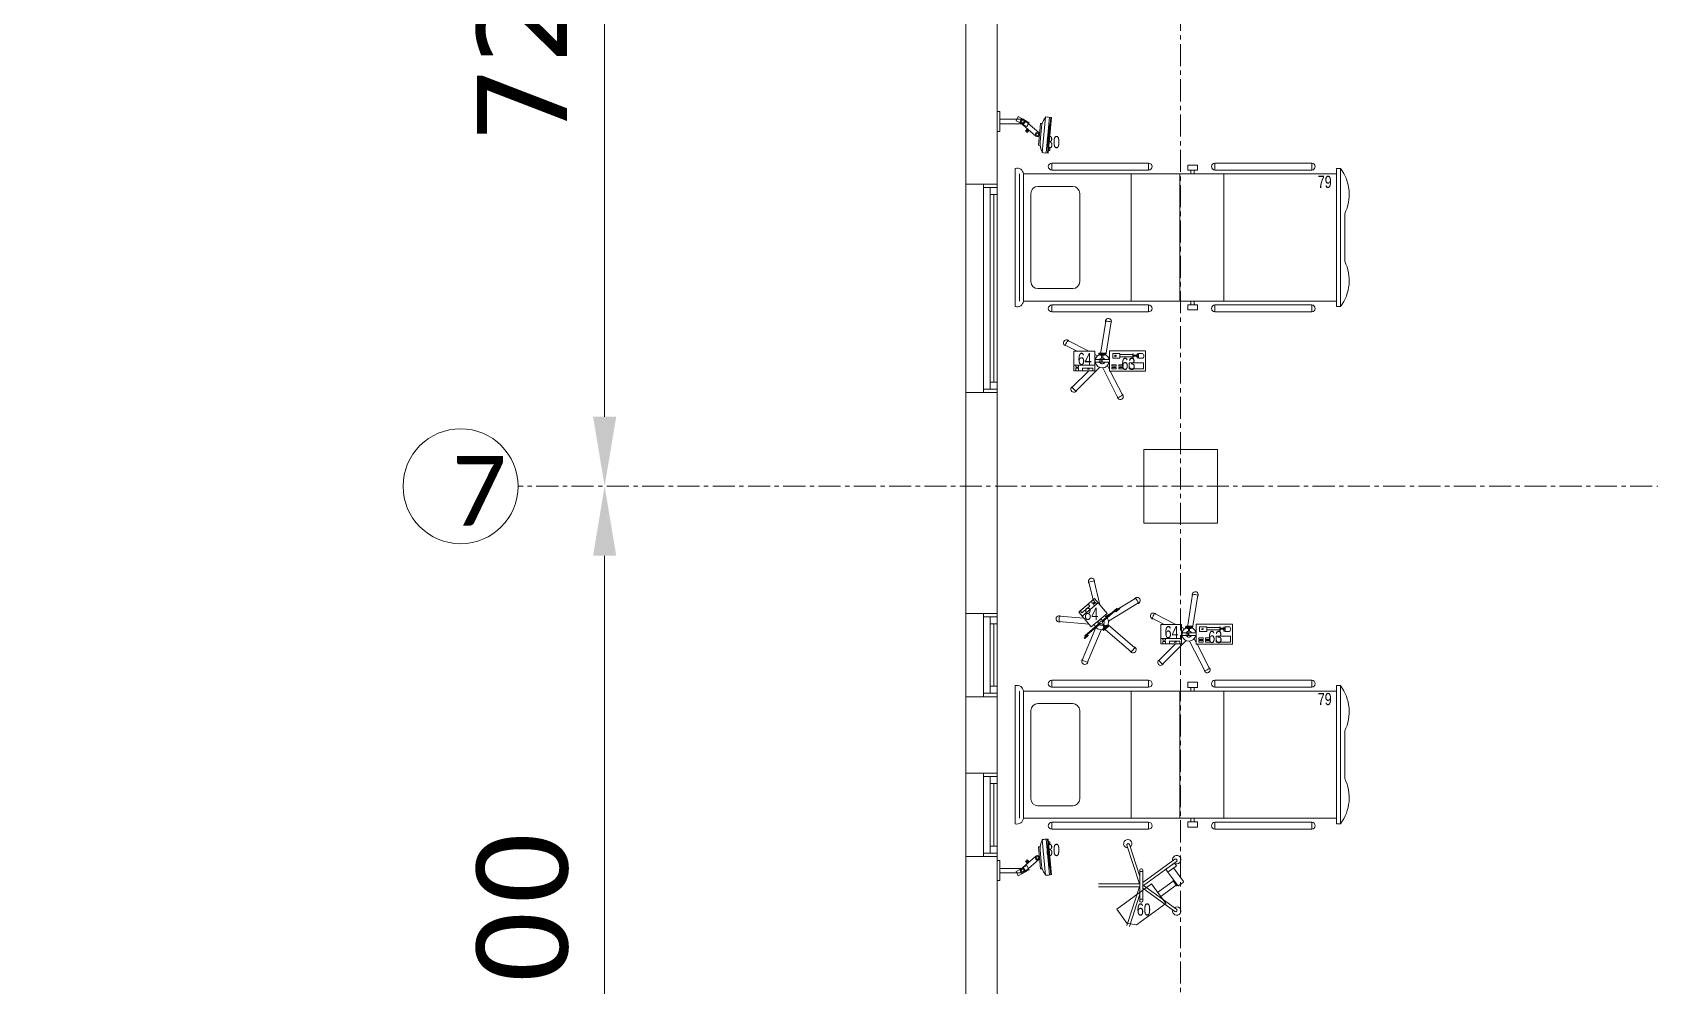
# Model space of a CAD drawing. Header units: millimetres. Extents: x 26027 to 581921, y 7230 to 233891.
# Drawn here: x 457586 to 469227, y 182500 to 189363 of the extents above; entities that cross this region are included whole.
import ezdxf

# ---------------------------------------------------------------- set-up
doc = ezdxf.new("R2010")
doc.units = ezdxf.units.MM
doc.header["$LTSCALE"] = 5
for name, pattern in [('CENTER', [50.800000000000004, 31.75, -6.35, 6.35, -6.35]), ('HIDDEN', [9.524999999999999, 6.35, -3.175]), ('HIDDEN2', [0.1875, 0.125, -0.0625])]:
    doc.linetypes.add(name, pattern=pattern)
for name, color, linetype, lineweight in [('Aluminum', 7, 'Continuous', 5), ('AxisBalloons_2', 7, 'Continuous', 0), ('Dims', 6, 'Continuous', 5), ('Medical Equipment and Furniture', 163, 'Continuous', 0), ('Medical Equipment and Furniture1', 163, 'Continuous', 5), ('Medical Equipment and Furniture2', 42, 'Continuous', 13), ('Proj', 7, 'HIDDEN2', 5), ('Structure', 20, 'Continuous', 5), ('Text', 9, 'Continuous', 5), ('Walls', 32, 'Continuous', 5)]:
    doc.layers.add(name, color=color, linetype=linetype, lineweight=lineweight)
doc.layers.add('axes', color=9, linetype='Continuous')
doc.layers.add('EXF', color=7, linetype='Continuous', lineweight=0, true_color=0x4e7e3e)
doc.styles.add('Dimension', font='verdana.ttf')
doc.styles.add('list_ghTextstyle', font='romans.shx', dxfattribs={"height": 0.25})
doc.styles.get("Standard").update_dxf_attribs({"font": 'calibri.ttf'})
doc.styles.add('X3G_ENTITY_257CFD', font='swisscl.ttf', dxfattribs={"height": 200})
doc.dimstyles.new('D500', dxfattribs={"dimtxt": 650, "dimasz": 500, "dimexe": 150, "dimexo": 100, "dimgap": 250, "dimtad": 1, "dimdec": 0, "dimtxsty": 'Dimension', "dimcen": 100, "dimdle": 150, "dimclrd": 250, "dimclre": 250, "dimclrt": 7, "dimadec": 0, "dimazin": 0, "dimtfac": 1, "dimtdec": 0, "dimtmove": 0, "dimatfit": 3, "dimfxl": 1, "dimlwd": 5, "dimlwe": 5, "dimarcsym": 0})

# ---------------------------------------------------------------- blocks, each defined once
blk = doc.blocks.new('IC.1')
at = {"layer": 'Medical Equipment and Furniture1'}
for p, q in [((42.48723853110408, -10.88000368830697), (41.49283853110404, -10.88000368830697)), ((42.44723853110412, -10.91000368830694), (41.53283853110423, -10.91000368830694)), ((42.44723853110412, -10.91000368830694), (41.53283853110423, -10.91000368830694)), ((42.44723853110412, -10.91000368830694), (41.53283853110423, -10.91000368830694)), ((41.53283853110423, -10.94000368830714), (41.53283853110423, -13.19140368829815)), ((42.44723853110412, -10.94000368830692), (41.53283853110423, -10.94000368830692)), ((42.44723853110412, -13.19140368830725), (42.44723853110412, -10.94000368830714)), ((41.62237056747693, -11.04233572468004), (41.62237056747693, -11.29370796889796)), ((42.30770649473124, -10.99233572468009), (41.67237056747689, -10.99233572468009)), ((42.35770649473119, -11.29370796889796), (42.35770649473119, -11.04233572468004)), ((41.45418979444679, -11.14291972269669), (41.45418979444679, -11.83964150564432)), ((41.45418979444679, -11.14291972269669), (41.50418979444675, -11.14291972269669)), ((41.50418979444675, -11.14291972269669), (41.50418979444675, -11.83964150564432)), ((42.47588726776138, -11.14291972269669), (42.52588726776133, -11.14291972269669)), ((42.47588726776138, -11.83964150564432), (42.47588726776138, -11.14291972269669)), ((42.52588726776133, -11.83964150564432), (42.52588726776133, -11.14291972269669)), ((42.30770649473124, -11.34370796889792), (41.67237056747689, -11.34370796889792)), ((41.53283853110423, -11.71369594826686), (42.44723853110412, -11.71369594826686)), ((41.45418979444679, -11.83964150564432), (41.50418979444675, -11.83964150564432)), ((42.47588726776138, -11.83964150564432), (42.52588726776133, -11.83964150564432)), ((41.53283853110423, -12.0657036883072), (42.44723853110412, -12.0657036883072)), ((41.45418979444679, -12.31722299772358), (41.45418979444679, -13.01394478067144)), ((41.45418979444679, -12.31722299772358), (41.50418979444675, -12.31722299772358)), ((41.50418979444675, -12.31722299772358), (41.50418979444675, -13.01394478067144)), ((42.47588726776138, -12.31722299772358), (42.52588726776133, -12.31722299772358)), ((42.47588726776138, -13.01394478067144), (42.47588726776138, -12.31722299772358)), ((42.52588726776133, -13.01394478067144), (42.52588726776133, -12.31722299772358)), ((41.53283853110423, -12.38070368830725), (42.44723853110412, -12.38070368830725)), ((41.45418979444679, -13.01394478067144), (41.50418979444675, -13.01394478067144)), ((42.47588726776138, -13.01394478067144), (42.52588726776133, -13.01394478067144)), ((41.4928385311045, -13.1914036882977), (42.48723853109112, -13.1914036883077)), ((41.49283853110427, -13.22140368829767), (41.4928385311045, -13.1914036882977)), ((41.49283853110427, -13.22140368829767), (42.4872385310909, -13.22140368830767)), ((41.81917634844211, -13.25140368829764), (42.16090071376624, -13.25140368829764)), ((42.4872385310909, -13.22140368830767), (42.48723853109135, -13.1914036883077))]:
    blk.add_line(p, q, dxfattribs=at)
for points in [[(41.46890071376669, -12.1926959482669), (41.46890071376669, -12.12119594826689), (41.50640071376682, -12.12119594826689), (41.50640071376682, -12.1926959482669)], [(41.50640071376682, -12.16744594826699), (41.50640071376682, -12.14344594826687), (41.53283853110423, -12.14344594826687), (41.53283853110423, -12.16744594826699)], [(42.47367634844153, -12.16744594826699), (42.47367634844153, -12.14344594826687), (42.44723853110412, -12.14344594826687), (42.44723853110412, -12.16744594826699)], [(42.51117634844167, -12.1926959482669), (42.51117634844167, -12.12119594826689), (42.47367634844153, -12.12119594826689), (42.47367634844153, -12.1926959482669)]]:
    blk.add_lwpolyline(points, close=True, dxfattribs=at)
for centre, radius, start, end in [((41.53896312617184, -10.89258729159499), 0.04781030581253963, 164.7400620625664, 262.6400729788465), ((42.44111393603652, -10.89258729159499), 0.04781030581253963, 277.3599270082344, 15.25993793743358), ((41.67237056747689, -11.04233572468004), 0.05000000000000001, 90, 180), ((42.30770649473124, -11.04233572468004), 0.05000000000000001, 0, 90), ((41.47918979444688, -11.14291972269646), 0.025, 0, 180), ((42.50088726776147, -11.14291972269669), 0.025, 0, 180), ((41.67237056747689, -11.29370796889796), 0.05000000000000001, 180, 270), ((42.30770649473124, -11.29370796889796), 0.05000000000000001, 270, 0), ((41.47918979444688, -11.83964150564432), 0.025, 180, 0), ((42.50088726776147, -11.83964150564432), 0.025, 180, 0), ((41.47918979444688, -12.31722299772358), 0.025, 0, 180), ((42.50088726776147, -12.31722299772358), 0.025, 0, 180), ((41.47918979444688, -13.01394478067144), 0.025, 180, 0), ((42.50088726776147, -13.01394478067144), 0.025, 180, 0), ((41.68058251797964, -12.96907777553295), 0.3145094129918602, 233.348778237023, 296.1464280231201), ((42.29949454422848, -12.96907777553295), 0.3145094129918602, 243.8535719651845, 306.651221762977)]:
    blk.add_arc(centre, radius, start, end, dxfattribs=at)
blk = doc.blocks.new('IC.5')
at = {"layer": 'Medical Equipment and Furniture2', "color": 254}
for points in [[(31.60100524546879, -27.83251090560569), (31.51055626336877, -27.93937054081502), (31.39606379707306, -27.84246091713642), (31.48651277917308, -27.7356012819271), (31.60100524546879, -27.83251090560569)], [(31.48661421494134, -27.78675515357327), (31.49486394282549, -27.77700863247587), (31.48050864218244, -27.76485790476319), (31.47225891429828, -27.7746044258606)]]:
    blk.add_lwpolyline(points, dxfattribs=at)
for points in [[(31.60100524546879, -27.83251090560569), (31.5758220831451, -27.86226318669108), (31.46132961684939, -27.76535356301249), (31.48651277917308, -27.7356012819271)], [(31.51179737726503, -27.75700287248788), (31.50050836798316, -27.77034010841611), (31.4861530673401, -27.75818938070343), (31.49744207662198, -27.74485214477521)], [(31.59075153080193, -27.82383187490767), (31.5785940872779, -27.83819510984844), (31.52168554541157, -27.79002612934872), (31.53384298893561, -27.77566289440794)]]:
    blk.add_lwpolyline(points, close=True, dxfattribs=at)
blk = doc.blocks.new('IC.5 on Trolley')
at = {"layer": 'Medical Equipment and Furniture1'}
for p, q in [((31.44911390700776, -27.77978563584728), (31.48974219572915, -27.60718282664854)), ((31.49826583276399, -27.74554939499882), (31.52867808450873, -27.616347790639)), ((31.3876509225563, -27.89876710057257), (31.17006863895637, -27.76675826151342)), ((31.32406712972664, -27.81340410270303), (31.19081688900508, -27.73256016039781)), ((31.32986535176519, -27.82948795765111), (31.30696685850603, -27.81010603291537)), ((31.33309567255446, -27.82567154210793), (31.3101971792953, -27.80628961737219)), ((31.43093695457367, -27.90280489841416), (31.32361616240212, -27.81196558017137)), ((31.434167275363, -27.89898848287098), (31.32684648319139, -27.80814916462819)), ((31.38972105929082, -27.92365677522571), (31.19693656938784, -28.08979684919683)), ((31.40839917260502, -27.86456899945688), (31.35580186786075, -27.83265781155109)), ((31.42025584470269, -27.90238451408314), (31.42174478336062, -27.89605899550571)), ((31.42128037589987, -27.91470266087259), (31.42379384575497, -27.92069528908456)), ((31.42235044770587, -27.89553703899779), (31.42174478336057, -27.89605899550571)), ((31.42934966406807, -27.9240660466362), (31.42379384575497, -27.92069528908459)), ((31.42666740657126, -27.89181671966307), (31.42618522933503, -27.89223225600489)), ((31.43806606279281, -27.88703581589468), (31.44454209580368, -27.88649718796896)), ((31.44138151539204, -27.92689817626209), (31.44785754840285, -27.92635954833639)), ((31.45009791411684, -27.88986794552054), (31.44454209580368, -27.88649718796896)), ((31.44528030282191, -27.91494550928579), (31.55260109499352, -28.00578482752857)), ((31.45278017161365, -27.92211727249369), (31.44785754840285, -27.92635954833639)), ((31.44851062361124, -27.9111290937426), (31.55583141578279, -28.00196841198539)), ((31.45816720228504, -27.89923133128417), (31.46068067214014, -27.90522395949617)), ((31.45919173348221, -27.91154947807362), (31.46068067214014, -27.90522395949617)), ((31.48998685331389, -27.92285554826756), (31.4909502038069, -27.92277542398827)), ((31.52715138019551, -27.91976448125314), (31.74360746719236, -27.90176128501398)), ((31.56369828796369, -27.87658666828651), (31.74029201459314, -27.86189892464654)), ((31.41194851448165, -27.95730565585208), (31.22304933443019, -28.12009740202745)), ((31.44014501903223, -27.9596798434776), (31.53857993536826, -28.19436889514429)), ((31.4770318454174, -27.94420851388921), (31.57546676175343, -28.1788975655559)), ((31.53428710004891, -28.00251623923893), (31.55718559330808, -28.02189816397467)), ((31.53751742083818, -27.99869982369574), (31.56041591409735, -28.01808174843146))]:
    blk.add_line(p, q, dxfattribs=at)
for points in [[(31.42002954395167, -27.96420278040256), (31.38652797338904, -27.93584611466804)], [(31.39347005219395, -27.92764449656835), (31.42697162275658, -27.95600116230287)], [(31.42914322148187, -27.92514062292165), (31.41595191448431, -27.94072530083579), (31.41035649914681, -27.93598918489536), (31.42354780614437, -27.92040450698121)]]:
    blk.add_lwpolyline(points, dxfattribs=at)
blk.add_lwpolyline([(31.42567721655416, -27.94895706834191), (31.42274384721389, -27.95242265491194), (31.39769782773669, -27.93122300395927), (31.40063119707696, -27.92775741738924)], close=True, dxfattribs=at)
blk.add_circle((31.43972378909245, -27.90696699607838), 0.009722732014547092, dxfattribs=at)
for centre, radius, start, end in [((31.50921014011891, -27.61176530864375), 0.0225, 319.4884462145142, 194.0205351177866), ((31.43972378909245, -27.90696699607838), 0.3032694993619026, 72.97320753203037, 80.53577379875667), ((31.18044276398069, -27.74965921095563), 0.0225, 31.48844621597756, 266.0205351149534), ((31.43972378909245, -27.90696699607838), 0.3032694993619026, 144.9732075320971, 152.5357738001184), ((31.30858201890067, -27.80819782514379), 0.0025, 49.75449066605037, 229.7544906660504), ((31.32156713745894, -27.81339788488134), 0.0025, 269.5762144502761, 49.75449066605037), ((31.32523132279675, -27.8100573723998), 0.0025, 49.75449066605037, 229.7544906660504), ((31.33428259416127, -27.82426927082764), 0.0025, 49.75449066605037, 187.0501313925919), ((31.33148051215983, -27.8275797498795), 0.0025, 229.7544906660504, 49.75449066605037), ((31.43972378909245, -27.90696699607838), 0.05271453040290908, 116.2433793872411, 202.9381963232847), ((31.43972378909245, -27.90696699607838), 0.02102924448476753, 146.5820784153391, 312.9269029167602), ((31.43972378909245, -27.90696699607838), 0.02102924448476753, 326.582078415339, 132.9269029167602), ((31.43972378909245, -27.90696699607838), 0.05271453040290908, 256.5707850088137, 343.2656019448571), ((31.74194974089272, -27.88183010483024), 0.0225, 247.4884462150457, 122.0205351162164), ((31.43972378909245, -27.90696699607838), 0.3032694993619026, 0.9732075334633218, 8.535773799937633), ((31.53590226044355, -28.00060803146735), 0.0025, 49.75449066605037, 229.7544906660504), ((31.53870434244504, -27.99729755241549), 0.0025, 272.4588499395065, 49.75449066605037), ((31.55152697399933, -28.00804231819072), 0.0025, 49.75449066605037, 189.9327668818213), ((31.55421625538816, -28.00387661975697), 0.0025, 229.7544906660504, 49.75449066605037), ((31.55880075370271, -28.01998995620306), 0.0025, 229.7544906660504, 49.75449066605037), ((31.20999295190899, -28.10494712561217), 0.0225, 103.4884462153954, 338.0205351191464), ((31.43972378909245, -27.90696699607838), 0.3032694993619026, 216.9732075315825, 224.5357738000021), ((31.55702334856079, -28.18663323035014), 0.0225, 175.4884462156157, 50.02053511677107), ((31.43972378909245, -27.90696699607838), 0.3032694993619026, 288.9732075321563, 296.5357737998808)]:
    blk.add_arc(centre, radius, start, end, dxfattribs=at)
for centre in [(31.38999901279146, -27.93174530561819), (31.39418670911181, -27.935289888835), (31.39837440543215, -27.93883447205181), (31.40256210175249, -27.94237905526865), (31.40674979807284, -27.94592363848545), (31.41093749439312, -27.94946822170226), (31.41512519071347, -27.95301280491907), (31.41931288703381, -27.95655738813588), (31.42350058335415, -27.96010197135271)]:
    blk.add_ellipse(centre, major_axis=(0.003471039402487824, 0.004100809049867366), ratio=0.51059391810321, dxfattribs=at)
blk.add_blockref('IC.5', (0, 0), dxfattribs=at)
blk = doc.blocks.new('HF12177-P')
for p, q in [((0, 0), (-0.172356073249512, 0.2372277831040526)), ((0, 0), (0.1723560732495408, 0.2372277831040623)), ((-0.0196261050550533, -0.0070130161670328), (-0.1885364131370046, 0.225472078058198)), ((0.0196261050550586, -0.0070130161670328), (0.1885364131370282, 0.2254720780581989)), ((-0.0631375151467193, -0.0270130161670323), (-0.2950583245726665, -0.1023686551157921)), ((-0.0099999999999945, -0.0307768353717535), (-0.2888779846851648, -0.1213897854416945)), ((-0.1199999999999939, -0.0150130161670328), (-0.1199999999999957, -0.0190130161670323)), ((-0.1119999999999948, -0.0070130161670328), (0.1120000000000059, -0.0070130161670328)), ((-0.1119999999999965, -0.0270130161670323), (0.1120000000000059, -0.0270130161670323)), ((-0.0999999999999943, -0.0070130161670336), (-0.0999999999999943, -0.0270130161670323)), ((-0.0099999999999945, -0.0307768353717535), (-0.0099999999999945, -0.3240065014399303)), ((0.0100000000000051, -0.0307768353717535), (0.0100000000000051, -0.3240065014399303)), ((0.0100000000000051, -0.0307768353717535), (0.2888779846851794, -0.1213897854416901)), ((0.0631375151467357, -0.0270130161670315), (0.2950583245726759, -0.1023686551157867)), ((0.1000000000000054, -0.0070130161670336), (0.1000000000000054, -0.0270130161670323)), ((0.120000000000005, -0.0150130161670319), (0.120000000000005, -0.0190130161670315))]:
    blk.add_line(p, q)
for centre, radius, start, end in [((-0.1851523544721125, 0.2378273370610664), 0.03, 325.4712206343755, 286.5287793654765), ((-0.182064277182004, 0.2301743600765382), 0.008, 126.3732650475615, 215.9999999999981), ((1.07e-14, -0.0170130161670334), 0.315, 125.626734952441, 126.3732650475588), ((-0.1788282092045108, 0.2325255010857132), 0.008, 36.00000000000047, 125.6267349524374), ((0.1851523544721343, 0.2378273370610664), 0.03, 253.4712206343819, 214.5287793655101), ((0.1788282092045397, 0.232525501085723), 0.008, 54.37326504756317, 143.9999999999995), ((1.07e-14, -0.0170130161670334), 0.315, 53.6267349524407, 54.37326504755897), ((0.1820642771820293, 0.2301743600765391), 0.008, 323.9999999999943, 53.62673495243742), ((-0.2995828026329743, -0.1143533693951433), 0.03, 37.47122063443059, 358.5287793655249), ((-0.2925861886176673, -0.1099771072461531), 0.008, 107.9999999999985, 197.6267349524409), ((1.07e-14, -0.0170130161670334), 0.315, 197.6267349524403, 198.3732650475586), ((-0.2913501206401641, -0.1137813333113335), 0.008, 198.3732650475597, 287.9999999999986), ((-0.1119999999999948, -0.0150130161670328), 0.008, 90, 180), ((-0.1119999999999965, -0.0190130161670323), 0.008, 180, 270), ((0.1120000000000059, -0.0150130161670328), 0.008, 5.0889e-12, 90), ((0.1120000000000059, -0.0190130161670323), 0.008, 270, 8.472999999999999e-12)]:
    blk.add_arc(centre, radius, start, end)
blk = doc.blocks.new('MONITOR ARM PLAN')
at = {"color": 8, "linetype": 'HIDDEN'}
for p, q in [((0.02499999999997726, -0.4937500000000057, 2.884949923066148e-09), (0.02500000000003411, -0.1837499999999892, 2.884949923283001e-09)), ((0.02500000000003411, -0.1837499999999892, 2.884949923283001e-09), (0.1999999999999886, -0.1837499999999608, 2.939084461879983e-09)), ((0.1999999999999886, -0.4437499999999943, 2.939084461698109e-09), (0.1999999999999886, -0.1837499999999608, 2.939084461879983e-09)), ((0.1999999999999886, -0.4437499999999943, 2.939084461698109e-09), (0.1500000000000341, -0.4937499999999773, 2.923617450635419e-09)), ((0.02499999999997726, -0.4937500000000057, 2.884949923066148e-09), (0.1500000000000341, -0.4937499999999773, 2.923617450635419e-09))]:
    blk.add_line(p, q, dxfattribs=at)
at = {"layer": 'Medical Equipment and Furniture1'}
for p, q in [((0.02500000000003411, 0.03750000000000853), (-5.684341886080801e-14, 0.03750000000000853)), ((-5.684341886080801e-14, 0.03750000000000853), (0, -0.03749999999999432)), ((0.02500000000003411, 0.03750000000000853), (0.02500000000003411, -0.0374999999999801)), ((0.1450000000000387, 0.01250000000003126), (0.02500000000003411, 0.01250000000000284)), ((0.1500000000000341, 0.007499999999993179), (0.1500000000000341, -0.03249999999997044)), ((0.02500000000003411, -0.0374999999999801), (0, -0.03749999999999432)), ((0.02500000000003411, -0.0374999999999801), (0.1450000000000387, -0.03749999999996589)), ((0.09375, -0.0374999999999801), (0.09375, -0.04000000000000625)), ((0.0987500000000523, -0.04499999999998749), (0.1387500000000159, -0.04499999999998749)), ((0.1000000000000227, -0.04499999999998749), (0.0999999999999659, -0.183749999999975)), ((0.1375000000000455, -0.04499999999997328), (0.1374999999999886, -0.1837499999999608)), ((0.1437500000000114, -0.03750000000002274), (0.1437500000000114, -0.03999999999999204))]:
    blk.add_line(p, q, dxfattribs=at)
for centre, start, end in [((0.1450000000000387, 0.0075000000000216, -3.499747055762833e-09), 0, 90), ((0.09874999999999545, -0.03999999999997783), 179.9999999999968, 270), ((0.1387500000000159, -0.03999999999999204), 270, 359.9999999999968), ((0.1450000000000387, -0.03249999999998465), 270, 0)]:
    blk.add_arc(centre, 0.005, start, end, dxfattribs=at)
blk = doc.blocks.new('IC.4')
at = {"layer": 'Medical Equipment and Furniture1'}
for p, q in [((31.21745311662912, -28.04746247875912), (31.21401672236144, -28.07060727189457)), ((31.21666418687798, -28.05277607622753), (31.47220945391135, -28.07661063136823)), ((31.21745311662912, -28.04746247875912), (31.26601951452514, -28.05199210160632)), ((31.26532708650998, -28.05948968207218), (31.26601710126161, -28.05206165540906)), ((31.26532708650998, -28.05948968207218), (31.26601710126161, -28.05206165540906)), ((31.26601710126161, -28.05206165540906), (31.42381085915568, -28.06670876394875)), ((31.21247197785121, -28.08967984568014), (31.2131122642447, -28.07867958170675)), ((31.21247197785121, -28.08967984568014), (31.2131122642447, -28.07867958170675)), ((31.46827688789077, -28.11462724526262), (31.21348892005611, -28.09086345400172)), ((31.21737172171461, -28.0912255986029), (31.21348892005611, -28.09086345400172)), ((31.21521334808583, -28.06254776163573), (31.47164537152449, -28.08646430479328)), ((31.21521334808583, -28.06254776163573), (31.26524797006587, -28.06721432075241)), ((31.32563795790693, -28.13922684827108), (31.24509321752944, -28.23249617419987)), ((31.25907897296813, -28.12659161845653), (31.26011609782452, -28.11532111619948)), ((31.25907897296813, -28.12659161845653), (31.26011276610458, -28.11535732223373)), ((31.4168807971914, -28.14123907677293), (31.25907897296813, -28.12659161845653)), ((31.4168807971914, -28.14123907677293), (31.25907897296813, -28.12659161845653)), ((31.26531644212437, -28.05948869401368), (31.4231102000185, -28.07413580255337)), ((31.26977707187726, -28.2538124496223), (31.35032181225458, -28.16054312369354)), ((31.39241247146751, -28.12914929630654), (31.28534943475651, -28.11920384530245)), ((31.41792658373978, -28.12998115762636), (31.4168807971914, -28.14123907677293)), ((31.41792658373978, -28.12998115762636), (31.4168807971914, -28.14123907677293)), ((31.42381085915568, -28.06670876394875), (31.4231230297888, -28.0741369934691)), ((31.42381085915568, -28.06670876394875), (31.42331671334043, -28.0720504345208)), ((31.42381085915568, -28.06670876394875), (31.47241691598279, -28.07124208564719)), ((31.46827688789077, -28.11462724526262), (31.46425304429127, -28.11425194583239)), ((31.4709086274373, -28.10272464529973), (31.46950271587988, -28.11365224360384)), ((31.4709086274373, -28.10272464529973), (31.46950271587988, -28.11365224360384)), ((31.47241691598279, -28.07124208564719), (31.47151335191617, -28.09462382945173)), ((31.20950020695696, -28.28705928950885), (31.25192320282625, -28.20900005739961)), ((31.24014446552783, -28.30371358163598), (31.20950020695696, -28.28705928950885)), ((31.24509321752944, -28.23249617419987), (31.22972680913145, -28.25029019211547)), ((31.22972680913145, -28.25029019211547), (31.22972680913156, -28.41930482296308)), ((31.28256746139667, -28.22565434952674), (31.24014446552783, -28.30371358163598)), ((31.24509321752944, -28.23249617419987), (31.26977707187726, -28.2538124496223)), ((31.25192320282625, -28.20900005739961), (31.28256746139667, -28.22565434952674)), ((31.26234085922241, -28.26242344692105), (31.26977707187726, -28.2538124496223)), ((31.26234085922269, -28.41930482296308), (31.26234085922269, -28.25635681951826)), ((31.29848112390923, -28.22057368602452), (31.31440790560154, -28.2343276022639)), ((31.30488799229133, -28.22165461742634), (31.31072381339314, -28.21489684407075)), ((31.31661010250028, -28.2317774988137), (31.30488799229133, -28.22165461742634)), ((31.30872133880885, -28.20871570576949), (31.32464812050139, -28.22246962200791)), ((31.32244592360232, -28.22501972545811), (31.31072381339314, -28.21489684407075)), ((31.31440790560154, -28.2343276022639), (31.31661010250028, -28.2317774988137)), ((31.32464812050139, -28.22246962200791), (31.32244592360232, -28.22501972545811)), ((31.26234085922241, -28.36275534621194), (31.26234085922241, -28.32840064596513)), ((31.22972680913156, -28.41930482296308), (31.26234085922269, -28.41930482296308))]:
    blk.add_line(p, q, dxfattribs=at)
for points in [[(31.43838922085601, -28.06806843818967), (31.45362310712957, -28.0694892509795), (31.4544588793589, -28.06052814140637), (31.43922499308442, -28.05910732861665)], [(31.31809592062976, -28.41930482296308), (31.31809592062976, -28.43892900280503), (31.17397174772455, -28.43892900280503), (31.17397174772455, -28.41930482296308)]]:
    blk.add_lwpolyline(points, close=True, dxfattribs=at)
for centre, radius in [((31.33797988508067, -28.14988498598279), 0.01462009165771596), ((31.33797988508067, -28.14988498598279), 0.008607606942048374), ((31.24603383417704, -28.25635681951826), 0.01462009165771596), ((31.24603383417704, -28.25635681951826), 0.008607606942048374)]:
    blk.add_circle(centre, radius, dxfattribs=at)
for centre, radius, start, end in [((31.21974996872976, -28.07533647545799), 0.007432057606193639, 140.4816782297931, 206.7322921598532), ((31.21974996872976, -28.07533647545799), 0.007432057606193639, 140.4816782297931, 206.7322921598532), ((31.2135932799716, -28.08974511270097), 0.001123200000011736, 176.6687743110366, 264.6687858434901), ((31.2135932799716, -28.08974511270097), 0.001123200000011736, 176.6687743110366, 264.6687858434901), ((31.2884545116041, -28.0150889615569), 0.1041611756821767, 226.9661158321763, 254.2129289045798), ((31.2884545116041, -28.0150889615569), 0.1041611756821767, 226.9661861211251, 268.29174201254), ((31.33797988508067, -28.14988498598279), 0.01630702504557534, 319.1870418379429, 139.1870418379429), ((31.40853821144893, -28.02624394526379), 0.1041611768513207, 261.0939177200444, 302.3364915001425), ((31.40853821144893, -28.02624394526379), 0.1041611768513207, 275.1712657161966, 302.3364915001425), ((31.46838236638425, -28.11350176742511), 0.001130409694646136, 264.6459437881085, 352.3502796622408), ((31.46838236638425, -28.11350176742511), 0.001130409694646136, 264.6459437881085, 352.3502796622408), ((31.46479232045621, -28.09819508485623), 0.007610921695250495, 323.4774196059359, 27.98417751827337), ((31.46479232045621, -28.09819508485623), 0.007610921695250495, 323.4774196059359, 27.98417751827337), ((31.24603383417704, -28.25635681951826), 0.01630702504557354, 180, 0)]:
    blk.add_arc(centre, radius, start, end, dxfattribs=at)
blk = doc.blocks.new('Syringe')
at = {"layer": 'Medical Equipment and Furniture2', "color": 254}
for points in [[(42.97385594014819, -11.52769231201985), (42.71385594014819, -11.52769231201985), (42.71385594014819, -11.38269231201985), (42.97385594014819, -11.38269231201985), (42.97385594014819, -11.52769231201985)], [(42.73841369473156, -11.50858334405179), (42.76581621522021, -11.50858334405179), (42.76581621522021, -11.47504756169225), (42.73841369473156, -11.47504756169225)], [(42.7790012545754, -11.48993886659864), (42.7790012545754, -11.48696168110014), (42.77477331199265, -11.48696168110014), (42.77477331199265, -11.50002276353294), (42.7790012545754, -11.50002276353294), (42.7790012545754, -11.49704557803444)], [(42.80225506180747, -11.48993886659864), (42.7790012545754, -11.48993886659864)], [(42.7790012545754, -11.49704557803444), (42.80225506180747, -11.49704557803444)], [(42.80552216427, -11.48510830951575), (42.80552216427, -11.48004698268532), (42.80225506180747, -11.48004698268532), (42.80225506180747, -11.50693746194775), (42.80552216427, -11.50693746194775), (42.80552216427, -11.50187613511732)], [(42.80552216427, -11.50187613511732), (42.89835531338043, -11.50187613511732), (42.89835531338043, -11.48510830951575), (42.80552216427, -11.48510830951575)], [(42.80552216427, -11.48993886659864), (42.80552216427, -11.49704557803444)], [(42.80552216427, -11.49704557803444), (42.80552216427, -11.48993886659864)], [(42.80552216427, -11.49704557803444), (42.80552216427, -11.48993886659864)]]:
    blk.add_lwpolyline(points, dxfattribs=at)
for points in [[(42.83124684384199, -11.39735652273614), (42.7289066676983, -11.39735652273614), (42.7289066676983, -11.44151191048915), (42.83124684384199, -11.44151191048915)], [(42.90729961535482, -11.39847436903248), (42.87654165908655, -11.39847436903248), (42.87654165908655, -11.40909397442593), (42.90729961535482, -11.40909397442593)], [(42.95595675588564, -11.39847436903248), (42.92519879961737, -11.39847436903248), (42.92519879961737, -11.40909397442593), (42.95595675588564, -11.40909397442593)], [(42.77477331199265, -11.48696168110014), (42.76581621522021, -11.48696168110014), (42.76581621522021, -11.47770347950299), (42.77477331199265, -11.47770347950299)], [(42.77477331199265, -11.49666922464391), (42.76581621522021, -11.49666922464391), (42.76581621522021, -11.50592742624105), (42.77477331199265, -11.50592742624105)], [(42.90729961535482, -11.41747801838315), (42.87654165908655, -11.41747801838315), (42.87654165908655, -11.42809762377659), (42.90729961535482, -11.42809762377659)], [(42.949805164632, -11.47504756169225), (42.89835531338043, -11.47504756169225), (42.89835531338043, -11.50858334405179), (42.949805164632, -11.50858334405179)], [(42.95595675588564, -11.41747801838315), (42.92519879961737, -11.41747801838315), (42.92519879961737, -11.42809762377659), (42.95595675588564, -11.42809762377659)]]:
    blk.add_lwpolyline(points, close=True, dxfattribs=at)
at = {"layer": 'Medical Equipment and Furniture2', "color": 254, "extrusion": (0, 0, -1)}
blk.add_ellipse((42.73841369473156, -11.49181545287202), major_axis=(0, 0.01676789117977024), ratio=0.7337346345725659, start_param=3.141592653589793, end_param=6.283185307179586, dxfattribs=at)
blk = doc.blocks.new('Infusion')
at = {"layer": 'Medical Equipment and Furniture2', "color": 254}
for points in [[(43.07928500095404, -11.38519231201985), (43.07928500095404, -11.52519231201985), (43.22928500095404, -11.52519231201985), (43.22928500095404, -11.38519231201985), (43.07928500095404, -11.38519231201985)], [(43.19615889373929, -11.42417166417462), (43.19615889373929, -11.41140245575496), (43.2149662019066, -11.41140245575496), (43.2149662019066, -11.42417166417462)]]:
    blk.add_lwpolyline(points, dxfattribs=at)
for points in [[(43.07928500095404, -11.38519231201985), (43.07928500095404, -11.42417166417462), (43.22928500095404, -11.42417166417462), (43.22928500095404, -11.38519231201985)], [(43.09271869881898, -11.38519231201985), (43.09271869881898, -11.40401001514759), (43.16727627938416, -11.40401001514759), (43.16727627938416, -11.38519231201985)], [(43.19615889373929, -11.38519231201985), (43.19615889373929, -11.40266582319452), (43.2149662019066, -11.40266582319452), (43.2149662019066, -11.38519231201985)]]:
    blk.add_lwpolyline(points, close=True, dxfattribs=at)
blk = doc.blocks.new('Infusion Syringe')
at = {"layer": 'Medical Equipment and Furniture1'}
for p, q in [((42.96830567694769, -11.38269231201986), (42.87884394859901, -11.20711378412204)), ((43.02246416823158, -11.40528214392162), (42.91270219651813, -11.18986214513194)), ((43.04589888626441, -11.40899383862143), (43.21685716525815, -11.23803555962775)), ((43.12344052823619, -11.38519231201985), (43.24372722294322, -11.26490561731282)), ((42.98860592031247, -11.42253378291184), (42.97649166666832, -11.39875822144347)), ((43.00055607816415, -11.49798411014825), (42.96273468027897, -11.73677901833304)), ((42.97526909391956, -11.44306834932974), (42.97385594014821, -11.44329217089893)), ((42.98377867242272, -11.48120670440682), (42.97649166666832, -11.48236085273487)), ((43.03808823510673, -11.5039286198197), (43.00026683722155, -11.7427235280046)), ((43.01242833492739, -11.44105017639612), (43.01702339333832, -11.43645511798519)), ((43.02344178125031, -11.43543854520794), (43.01702339333832, -11.43645511798519)), ((43.01749066055635, -11.4730124425036), (43.02328077193994, -11.47596265160894)), ((43.02969915985193, -11.47494607883175), (43.02328077193994, -11.47596265160894)), ((43.03565028054589, -11.43737218153609), (43.04144039192954, -11.44032239064143)), ((43.04071260617485, -11.46933444764358), (43.04530766458578, -11.46473938923265)), ((43.04439060103488, -11.44611250202507), (43.04144039192954, -11.44032239064143)), ((43.04632423736302, -11.45832100132066), (43.04530766458578, -11.46473938923265)), ((43.05922899965918, -11.4931568622585), (43.07664927443386, -11.50203293559338)), ((43.07276894394954, -11.4358638963065), (43.07664927443392, -11.43198356582212)), ((43.07910748960177, -11.45951473551412), (43.07928500095403, -11.45960518206567)), ((43.12210210990946, -11.52519231201984), (43.27464899844898, -11.60291883397196)), ((43.20580430196361, -11.52519231201984), (43.29190063743903, -11.56906058605273))]:
    blk.add_line(p, q, dxfattribs=at)
for points in [[(43.02657047055112, -11.44546958000529), (43.02657047055112, -11.4649150440344), (42.97385594014821, -11.4649150440344), (42.97385594014821, -11.44546958000529)], [(43.04297723967369, -11.49631761196684), (43.04297723967369, -11.50085798044978), (43.01016370142855, -11.50085798044978), (43.01016370142855, -11.49631761196684)], [(43.02657047055112, -11.44546958000529), (43.02657047055112, -11.4649150440344), (43.07928500095403, -11.4649150440344), (43.07928500095403, -11.44546958000529)]]:
    blk.add_lwpolyline(points, close=True, dxfattribs=at)
for points in [[(43.00462476640575, -11.50085798044978), (43.04851617469649, -11.50085798044978)], [(43.04851617469649, -11.51160316530564), (43.00462476640575, -11.51160316530564)], [(43.03023583093585, -11.475899659915), (43.03023583093585, -11.49631761196684), (43.02290511016639, -11.49631761196684), (43.02290511016639, -11.475899659915)]]:
    blk.add_lwpolyline(points, dxfattribs=at)
for centre, radius, start, end in [((42.8957730725586, -11.19848796462702), 0.021375, 359.733955549482, 234.2660444511018), ((43.02657047055112, -11.45519231201985), 0.2881060243938074, 113.2187168666233, 120.7812831336519), ((43.23029219410068, -11.25147058847028), 0.02137500000000001, 287.7339555497558, 162.2660444489412), ((43.02657047055112, -11.45519231201985), 0.2881060243938074, 41.21871686729833, 48.78128313335137), ((43.02657047055112, -11.45519231201985), 0.05007880388276364, 296.8162943433127, 169.3714442554442), ((43.02657047055112, -11.45519231201985), 0.05007880388276364, 190.6285557445558, 243.1837056566872), ((43.02657047055112, -11.45519231201985), 0.02102924448476753, 6.82758775052605, 152.46157466306), ((43.02657047055112, -11.45519231201985), 0.02102924448476753, 207.53842533694, 353.1724122494739), ((43.02657047055112, -11.45519231201985), 0.009722732014547094, 270, 90), ((43.28327481794395, -11.58598971001237), 0.02137500000000001, 215.7339555502725, 90.2660444513273), ((43.02657047055112, -11.45519231201985), 0.2881060243938074, 329.2187168668387, 336.7812831331638), ((42.98150075875026, -11.73975127316885), 0.02137500000000001, 143.7339555486883, 18.26604444929806), ((43.02657047055112, -11.45519231201985), 0.2881060243938074, 257.2187168657761, 264.7812831335469)]:
    blk.add_arc(centre, radius, start, end, dxfattribs=at)
for centre in [(43.00462476640575, -11.50623057287771), (43.01011119244214, -11.50623057287771), (43.01559761847847, -11.50623057287771), (43.02108404451479, -11.50623057287771), (43.02657047055112, -11.50623057287771), (43.03205689658745, -11.50623057287771), (43.03754332262378, -11.50623057287771), (43.04302974866016, -11.50623057287771), (43.04851617469649, -11.50623057287771)]:
    blk.add_ellipse(centre, major_axis=(-1.601640999364343e-14, -0.005372592427942437), ratio=0.510593918105976, start_param=3.141592653595631, end_param=9.424777960775216, dxfattribs=at)
for name in ['Syringe', 'Infusion']:
    blk.add_blockref(name, (0, 0), dxfattribs=at)
blk = doc.blocks.new('*D248')
at = {"layer": 'DEFPOINTS', "color": 0, "transparency": 16777216}
for p in [(461704.9276376658, 186094.765920257, -2.945136223786449e-07), (461704.9276376613, 186094.765920257), (461704.9276376658, 178895.2659202568)]:
    blk.add_point(p, dxfattribs=at)
at = {"layer": 'Dims', "color": 250, "linetype": 'Continuous', "lineweight": 5, "transparency": 16777216}
for p, q in [((461604.9276376658, 186094.765920257), (461554.9276376613, 186094.765920257)), ((461704.9276376613, 179395.2659202568), (461704.9276376613, 185594.765920257)), ((461604.9276376658, 178895.2659202568), (461554.9276376613, 178895.2659202568))]:
    blk.add_line(p, q, dxfattribs=at)
at = {"layer": 'Dims', "color": 250, "transparency": 16777216}
for points in [[(461621.594304328, 185594.765920257), (461788.2609709947, 185594.765920257), (461704.9276376613, 186094.765920257)], [(461621.594304328, 179395.2659202568), (461788.2609709947, 179395.2659202568), (461704.9276376613, 178895.2659202568)]]:
    blk.add_solid(points, dxfattribs=at)
at = {"layer": 'Dims', "color": 7, "lineweight": 0, "transparency": 16777216, "insert": (461116.3950654652, 182495.0159202567), "char_height": 650, "attachment_point": 5, "rotation": 90, "style": 'Dimension'}
blk.add_mtext('7200', dxfattribs=at)
blk = doc.blocks.new('*D249')
at = {"layer": 'DEFPOINTS', "color": 0, "transparency": 16777216}
for p in [(461704.9276376658, 193295.265920257), (461704.9276376604, 193295.265920257), (461704.9276376658, 186094.765920257, -2.945136223786449e-07)]:
    blk.add_point(p, dxfattribs=at)
at = {"layer": 'Dims', "color": 250, "linetype": 'Continuous', "lineweight": 5, "transparency": 16777216}
for p, q in [((461604.9276376658, 193295.265920257), (461554.9276376604, 193295.265920257)), ((461704.9276376604, 186594.765920257), (461704.9276376604, 192795.265920257)), ((461604.9276376658, 186094.765920257), (461554.9276376604, 186094.765920257))]:
    blk.add_line(p, q, dxfattribs=at)
at = {"layer": 'Dims', "color": 250, "transparency": 16777216}
for points in [[(461621.5943043271, 192795.265920257), (461788.2609709937, 192795.265920257), (461704.9276376604, 193295.265920257)], [(461621.5943043271, 186594.765920257), (461788.2609709937, 186594.765920257), (461704.9276376604, 186094.765920257)]]:
    blk.add_solid(points, dxfattribs=at)
at = {"layer": 'Dims', "color": 7, "lineweight": 0, "transparency": 16777216, "insert": (461116.3950654643, 189695.0159202568), "char_height": 650, "attachment_point": 5, "rotation": 90, "style": 'Dimension'}
blk.add_mtext('7201', dxfattribs=at)

msp = doc.modelspace()

# ---------------------------------------------------------------- hatches: boundary and pattern name
h = msp.add_hatch()
h.set_pattern_fill('CROSS', color=85, scale=10)
h.set_pattern_definition([(0, (368880, 104830), (63.5, 63.5), [31.75, -95.25]), (90, (368895.875, 104814.125), (-63.5, 63.5), [31.75, -95.25])])
edge = h.paths.add_edge_path()
edge.add_line((457685.5805821609, 145694.3195861612), (457685.5805821609, 152806.0910329409))
edge.add_line((457685.5805821609, 152806.0910329409), (462487.4387223399, 152806.0910329409))
edge.add_line((462487.4387223399, 152806.0910329409), (462487.4387223399, 145900.8633513026))
edge.add_line((462487.4387223399, 145900.8633513026), (462587.4387223399, 145901.0785428301))
edge.add_line((462587.4387223399, 145901.0785428301), (462587.4387223399, 152806.0910329409))
edge.add_line((462587.4387223399, 152806.0910329409), (464555.8534962947, 152806.0910329409))
edge.add_line((464555.8534962947, 152806.0910329409), (469284.3606273409, 152806.0910329409))
edge.add_line((469284.3606273409, 152806.0910329409), (471903.6841053321, 152806.0910329409))
edge.add_line((471903.6841053321, 152806.0910329409), (471903.6841053321, 142653.2076143117))
edge.add_line((471903.6841053321, 142653.2076143117), (478231.3999857062, 142645.8539563053))
edge.add_line((478231.3999857062, 142645.8539563053), (478231.3999857062, 142845.1626102547))
edge.add_line((478231.3999857062, 142845.1626102547), (472503.6841053321, 142845.1626102547))
edge.add_line((472503.6841053321, 142845.1626102547), (472503.6841053321, 157839.9508241836))
edge.add_line((472503.6841053321, 157839.9508241836), (472503.9865270359, 159009.1830498443))
edge.add_line((472503.9865270359, 159009.1830498443), (479768.5703363742, 159009.1830498443))
edge.add_line((479768.5703363742, 159009.1830498443), (479768.5703363742, 159109.1830498443))
edge.add_line((479768.5703363742, 159109.1830498443), (472503.6841053321, 159109.1830498443))
edge.add_line((472503.6841053321, 159109.1830498443), (472503.6841053321, 169315.5727623336))
edge.add_line((472503.6841053321, 169315.5727623336), (478921.1011613484, 169315.5727623336))
edge.add_line((478921.1011613484, 169315.5727623336), (484286.4138536844, 169315.5727623336))
edge.add_line((484286.4138536844, 169315.5727623336), (484286.4138536844, 166351.2083423738))
edge.add_line((484286.4138536844, 166351.2083423738), (484486.4138536844, 166351.2083423738))
edge.add_line((484486.4138536844, 166351.2083423738), (484486.4138536844, 169515.5727623336))
edge.add_line((484486.4138536844, 169515.5727623336), (479083.8395653449, 169515.5727623336))
edge.add_line((479083.8395653449, 169515.5727623336), (479083.8395653449, 190946.9336725573))
edge.add_line((479083.8395653449, 190946.9336725573), (479083.8395653449, 191341.6376440681))
edge.add_line((479083.8395653449, 191341.6376440681), (478883.8395653449, 191341.6376440681))
edge.add_line((478883.8395653449, 191341.6376440681), (478883.8395653449, 195124.2877941041))
edge.add_line((478883.8395653449, 195124.2877941041), (477262.3735017299, 195124.2877941041))
edge.add_line((477262.3735017299, 195124.2877941041), (477262.3735017299, 205421.1782584076))
edge.add_line((477262.3735017299, 205421.1782584076), (474368.0307854209, 205421.1782584076))
edge.add_line((474368.0307854209, 205421.1782584076), (469356.9205660115, 205421.1782584076))
edge.add_line((469356.9205660115, 205421.1782584076), (469256.9205660115, 205421.1782584076))
edge.add_line((469256.9205660115, 205421.1782584076), (469256.9205660115, 204391.2801091499))
edge.add_line((469256.9205660115, 204391.2801091499), (469856.9205660115, 204391.2801091499))
edge.add_line((469856.9205660115, 204391.2801091499), (469856.9205660115, 204821.1782584076))
edge.add_line((469856.9205660115, 204821.1782584076), (471179.2586448835, 204821.1782584076))
edge.add_line((471179.2586448835, 204821.1782584076), (471179.2586448835, 204391.2801091499))
edge.add_line((471179.2586448835, 204391.2801091499), (471779.2586448835, 204391.2801091499))
edge.add_line((471779.2586448835, 204391.2801091499), (471779.2586448835, 204821.1782584076))
edge.add_line((471779.2586448835, 204821.1782584076), (476662.3735017299, 204821.1782584076))
edge.add_line((476662.3735017299, 204821.1782584076), (476662.3735017299, 194457.5585202372))
edge.add_line((476662.3735017299, 194457.5585202372), (478283.8395653449, 194457.5585202372))
edge.add_line((478283.8395653449, 194457.5585202372), (478283.8395653449, 169915.5727623336))
edge.add_line((478283.8395653449, 169915.5727623336), (471903.6841053321, 169915.5727623336))
edge.add_line((471903.6841053321, 169915.5727623336), (471903.6841053321, 159211.9540530809))
edge.add_line((471903.6841053321, 159211.9540530809), (470513.7255634671, 159211.9540530809))
edge.add_line((470513.7255634671, 159211.9540530809), (470513.7255634671, 159111.9540530809))
edge.add_line((470513.7255634671, 159111.9540530809), (471903.6841053321, 159111.9540530809))
edge.add_line((471903.6841053321, 159111.9540530809), (471903.6841053321, 153006.0910329409))
edge.add_line((471903.6841053321, 153006.0910329409), (462587.4387223399, 153006.0910329407))
edge.add_line((462587.4387223399, 153006.0910329407), (462487.4387223399, 152906.0910329409))
edge.add_line((462487.4387223399, 152906.0910329409), (457585.5805821609, 152906.0910329409))
edge.add_line((457585.5805821609, 152906.0910329409), (457585.5805821609, 145694.3195861612))
at = {"layer": 'EXF'}
h = msp.add_hatch(dxfattribs=at)
h.set_pattern_fill('CROSS', color=256, scale=10)
h.set_pattern_definition([(0, (0, 0), (63.5, 63.5), [31.75, -95.25]), (90, (15.875, -15.875), (-63.5, 63.5), [31.75, -95.25])])
edge = h.paths.add_edge_path()
edge.add_line((464555.8534962947, 152806.0910329409), (469284.3606273409, 152806.0910329409))
edge.add_line((469284.3606273409, 152806.0910329409), (471903.6841053321, 152806.0910329409))
edge.add_line((471903.6841053321, 152806.0910329409), (471903.6841053321, 142653.2076143117))
edge.add_line((471903.6841053321, 142653.2076143117), (478231.3999857062, 142645.8539563053))
edge.add_line((478231.3999857062, 142645.8539563053), (478231.3999857062, 142845.1626102547))
edge.add_line((478231.3999857062, 142845.1626102547), (472503.6841053321, 142845.1626102547))
edge.add_line((472503.6841053321, 142845.1626102547), (472503.6841053321, 157839.9508241836))
edge.add_line((472503.6841053321, 157839.9508241836), (472503.9865270359, 159009.1830498443))
edge.add_line((472503.9865270359, 159009.1830498443), (479768.5703363742, 159009.1830498443))
edge.add_line((479768.5703363742, 159009.1830498443), (479768.5703363742, 159109.1830498443))
edge.add_line((479768.5703363742, 159109.1830498443), (472503.6841053321, 159109.1830498443))
edge.add_line((472503.6841053321, 159109.1830498443), (472503.6841053321, 169315.5727623336))
edge.add_line((472503.6841053321, 169315.5727623336), (478921.1011613484, 169315.5727623336))
edge.add_line((478921.1011613484, 169315.5727623336), (484286.4138536844, 169315.5727623336))
edge.add_line((484286.4138536844, 169315.5727623336), (484286.4138536844, 166351.2083423738))
edge.add_line((484286.4138536844, 166351.2083423738), (484486.4138536844, 166351.2083423738))
edge.add_line((484486.4138536844, 166351.2083423738), (484486.4138536844, 169515.5727623336))
edge.add_line((484486.4138536844, 169515.5727623336), (479083.8395653449, 169515.5727623336))
edge.add_line((479083.8395653449, 169515.5727623336), (479083.8395653449, 190946.9336725573))
edge.add_line((479083.8395653449, 190946.9336725573), (479083.8395653449, 191341.6376440681))
edge.add_line((479083.8395653449, 191341.6376440681), (478883.8395653449, 191341.6376440681))
edge.add_line((478883.8395653449, 191341.6376440681), (478883.8395653449, 195124.2877941041))
edge.add_line((478883.8395653449, 195124.2877941041), (477262.3735017299, 195124.2877941041))
edge.add_line((477262.3735017299, 195124.2877941041), (477262.3735017299, 205421.1782584076))
edge.add_line((477262.3735017299, 205421.1782584076), (474368.0307854209, 205421.1782584076))
edge.add_line((474368.0307854209, 205421.1782584076), (469356.9205660115, 205421.1782584076))
edge.add_line((469356.9205660115, 205421.1782584076), (469256.9205660115, 205421.1782584076))
edge.add_line((469256.9205660115, 205421.1782584076), (469256.9205660115, 204391.2801091499))
edge.add_line((469256.9205660115, 204391.2801091499), (469856.9205660115, 204391.2801091499))
edge.add_line((469856.9205660115, 204391.2801091499), (469856.9205660115, 204821.1782584076))
edge.add_line((469856.9205660115, 204821.1782584076), (471179.2586448835, 204821.1782584076))
edge.add_line((471179.2586448835, 204821.1782584076), (471179.2586448835, 204391.2801091499))
edge.add_line((471179.2586448835, 204391.2801091499), (471779.2586448835, 204391.2801091499))
edge.add_line((471779.2586448835, 204391.2801091499), (471779.2586448835, 204821.1782584076))
edge.add_line((471779.2586448835, 204821.1782584076), (476662.3735017299, 204821.1782584076))
edge.add_line((476662.3735017299, 204821.1782584076), (476662.3735017299, 194457.5585202372))
edge.add_line((476662.3735017299, 194457.5585202372), (478283.8395653449, 194457.5585202372))
edge.add_line((478283.8395653449, 194457.5585202372), (478283.8395653449, 169915.5727623336))
edge.add_line((478283.8395653449, 169915.5727623336), (471903.6841053321, 169915.5727623336))
edge.add_line((471903.6841053321, 169915.5727623336), (471903.6841053321, 159211.9540530809))
edge.add_line((471903.6841053321, 159211.9540530809), (470513.7255634671, 159211.9540530809))
edge.add_line((470513.7255634671, 159211.9540530809), (470513.7255634671, 159111.9540530809))
edge.add_line((470513.7255634671, 159111.9540530809), (471903.6841053321, 159111.9540530809))
edge.add_line((471903.6841053321, 159111.9540530809), (471903.6841053321, 153006.0910329409))
edge.add_line((471903.6841053321, 153006.0910329409), (462587.4387223399, 153006.0910329407))

# ---------------------------------------------------------------- linework, layer by layer
at = {"layer": 'Aluminum'}
for p, q in [((464430.8117923806, 186769.7662620016, 2.361869523038339), (464430.811792383, 188269.7662620016, 2.361869523038339)), ((464430.811792383, 188244.7662620016, 2.361869523038339), (464530.811792383, 188244.7662620016, 2.361869523038339)), ((464480.8117923806, 186794.7662620016, 2.361869523038339), (464480.811792383, 188244.7662620016, 2.361869523038339)), ((464530.8117923806, 186769.7662620016, 2.361869523038339), (464530.811792383, 188269.7662620016, 2.361869523038339)), ((464480.811792383, 188194.7662620016, 2.361869523038339), (464530.811792383, 188194.7662620016, 2.361869523038339)), ((464505.811792383, 188194.7662620016, 2.361869523038339), (464505.8117923806, 186844.7662620016, 2.361869523038339)), ((464480.8117923806, 186844.7662620016, 2.361869523038339), (464530.8117923806, 186844.7662620016, 2.361869523038339)), ((464430.8117923806, 186794.7662620016, 2.361869523038339), (464530.8117923806, 186794.7662620016, 2.361869523038339)), ((464430.8075746722, 185179.7672318053, 2.361869523038339), (464430.8075746722, 184579.7672318057, 2.361869523038339)), ((464430.8075746722, 185154.7672318053, 2.361869523038339), (464530.8075746722, 185154.7672318053, 2.361869523038339)), ((464480.8075746722, 185154.7672318053, 2.361869523038339), (464480.8075746722, 184604.7672318057, 2.361869523038339)), ((464480.8075746722, 185104.7672318053, 2.361869523038339), (464530.8075746722, 185104.7672318053, 2.361869523038339)), ((464505.8075746722, 184654.7672318057, 2.361869523038339), (464505.8075746722, 185104.7672318053, 2.361869523038339)), ((464530.8075746722, 185179.7672318053, 2.361869523038339), (464530.8075746722, 184579.7672318057, 2.361869523038339)), ((464480.8075746722, 184654.7672318057, 2.361869523038339), (464530.8075746722, 184654.7672318057, 2.361869523038339)), ((464430.8075746722, 184604.7672318057, 2.361869523038339), (464530.8075746722, 184604.7672318057, 2.361869523038339)), ((464430.8075746722, 183429.7672318041, 2.361869523038339), (464430.8075746722, 184029.7672318036, 2.361869523038339)), ((464430.8075746722, 184004.7672318036, 2.361869523038339), (464530.8075746722, 184004.7672318036, 2.361869523038339)), ((464480.8075746722, 183454.7672318041, 2.361869523038339), (464480.8075746722, 184004.7672318036, 2.361869523038339)), ((464480.8075746722, 183954.7672318036, 2.361869523038339), (464530.8075746722, 183954.7672318036, 2.361869523038339)), ((464505.8075746722, 183954.7672318036, 2.361869523038339), (464505.8075746722, 183504.7672318041, 2.361869523038339)), ((464530.8075746722, 183429.7672318041, 2.361869523038339), (464530.8075746722, 184029.7672318036, 2.361869523038339)), ((464480.8075746722, 183504.7672318041, 2.361869523038339), (464530.8075746722, 183504.7672318041, 2.361869523038339)), ((464430.8075746722, 183454.7672318041, 2.361869523038339), (464530.8075746722, 183454.7672318041, 2.361869523038339))]:
    msp.add_line(p, q, dxfattribs=at)
at = {"layer": 'axes', "linetype": 'CENTER', "lineweight": 0}
for p, q in [((465850.8136326098, 120285.5883598276, 2.361868934011637), (465850.8136326098, 230891.1259078742, 2.361868934011637)), ((544175.8116164189, 186094.7659202567, 2.361869228524717), (461082.0808442626, 186094.7659202567, 2.361869228524717))]:
    msp.add_line(p, q, dxfattribs=at)
at = {"layer": 'AxisBalloons_2', "color": 1}
msp.add_circle((460668.1838106429, 186094.765920257, 2.361869228524717), 413.8970336196327, dxfattribs=at)
at = {"layer": 'Proj'}
for p, q in [((464305.811792383, 188269.7662620016, 2.361869523038339), (464305.8117923806, 186769.7662620016, 2.361869523038339)), ((464305.8075096034, 184579.7672318057, 2.361869523038339), (464305.8075096034, 185179.7672318053, 2.361869523038339)), ((464305.8075096034, 184029.7672318036, 2.361869523038339), (464305.8075096034, 183429.7672318041, 2.361869523038339))]:
    msp.add_line(p, q, dxfattribs=at)
at = {"layer": 'Structure', "elevation": 2.361869228524717}
msp.add_lwpolyline([(465585.8126072865, 185829.7659202567), (466115.8126072865, 185829.7659202567), (466115.8126072865, 186359.7659202567), (465585.8126072865, 186359.7659202567)], close=True, dxfattribs=at)
at = {"layer": 'Walls'}
for p, q in [((464305.8118221024, 188269.7662620016, 2.361869523038339), (464305.8119312041, 191139.7662618815, 2.361869523038339)), ((464530.8115621451, 188269.7662620016, 2.361869523038339), (464530.8117923811, 191139.7662618817, 2.361869523038339)), ((464530.8118221024, 188269.7662620016, 2.361869523038339), (464305.8118221024, 188269.7662620016, 2.361869523038339)), ((464305.8116832799, 185179.7672318053, 2.361869523038339), (464305.8116832799, 186769.7662620016, 2.361869523038339)), ((464530.8119014828, 186769.7662620016, 2.361869523038339), (464305.8116832799, 186769.7662620016, 2.361869523038339)), ((464530.8116832799, 185179.7672318053, 2.361869523038339), (464530.8116832799, 186769.7662620016, 2.361869523038339)), ((464530.8075746722, 185179.7672318053, 2.361869523038339), (464305.80746557, 185179.7672318053, 2.361869523038339)), ((464530.8116832795, 184579.7672318053, 2.361869523038339), (464305.8075096039, 184579.7672318053, 2.361869523038339)), ((464305.8116832795, 184029.7672318041, 2.361869523038339), (464305.8116832795, 184579.7672318053, 2.361869523038339)), ((464530.8116832795, 184579.7672318053, 2.361869523038339), (464530.8116832795, 184029.7672318041, 2.361869523038339)), ((464530.8116832795, 184029.7672318041, 2.361869523038339), (464305.8075096039, 184029.7672318041, 2.361869523038339)), ((464530.8075746722, 183429.7672318041, 2.361869523038339), (464305.80746557, 183429.7672318041, 2.361869523038339)), ((464305.8116832795, 181839.7672245917, 2.361869523038339), (464305.8116832795, 183429.7672318041, 2.361869523038339)), ((464530.8075746722, 183429.7672318041, 2.361869523038339), (464530.8119014828, 181839.7672245917, 2.361869523038339))]:
    msp.add_line(p, q, dxfattribs=at)

# ---------------------------------------------------------------- block references
at = {"layer": 'Medical Equipment and Furniture', "yscale": 1000, "zscale": 1000}
for name, p, xscale, rotation in [('IC.4', (492969.7406860853, 219966.1395017311, 2.361868786778705), 1000, 270), ('IC.1', (453780.6213181834, 145895.6329650495, -1.325288370601641e-06), 1000, 90), ('Infusion Syringe', (508312.6695880601, 175541.8622127641, 2.36186773644527), 1000, 180), ('Infusion Syringe', (508937.6479871138, 173575.2711064296, 2.36186773644527), 1000, 180), ('IC.1', (453780.6213181829, 142172.3525343349, -7.362618070771987e-07), 1000, 90), ('IC.4', (492969.7406860844, 152081.9230598614, 2.361869375805267), -1000, 270), ('MONITOR ARM PLAN', (465775.388181854, 183360.3600211279, 3.542700444114644e-08), 1000, 305.9850316752795)]:
    msp.add_blockref(name, p, dxfattribs=dict(at, xscale=xscale, rotation=rotation))
at = {"layer": 'Medical Equipment and Furniture', "xscale": -1000, "yscale": 1000, "zscale": 1000}
msp.add_blockref('IC.5 on Trolley', (496718.5812444245, 213022.0520208615, -2.944692747419708e-07), dxfattribs=at)
at = {"layer": 'Medical Equipment and Furniture', "extrusion": (-1.926890227025498e-13, -1.394047920958279e-12, -1), "xscale": -1000, "yscale": 1000, "zscale": -1000, "rotation": 90.01496832471715}
msp.add_blockref('HF12177-P', (-465584.8674369343, 183222.0146291391, -5.066273866224608e-08), dxfattribs=at)

# ---------------------------------------------------------------- texts
at = {"layer": 'Medical Equipment and Furniture', "style": 'list_ghTextstyle'}
for s, p in [('x2', (465374.8486061804, 187029.6802468183, 2.361461203966267)), ('x4', (465181.1128649609, 186935.6982896884, -2.944692747419708e-07)), ('x2', (465999.8270052341, 185063.0891404836, 2.361461203966267)), ('x4', (465806.0912640146, 184969.107183354, -2.944692747419708e-07))]:
    msp.add_text(s, height=9, dxfattribs=at).set_placement(p)
at = {"layer": 'Medical Equipment and Furniture', "style": 'X3G_ENTITY_257CFD'}
for s, insert, char_height, attachment_point in [('80', (464932.2739885384, 188616.2354075848, 4.727207202444267), 87.47307164393662, 2), ('79', (466888.2524909996, 188329.9961237507, 0.003468028643550447), 87.47307164393663, 2), ('64', (465160.8720967555, 187055.1992936749, 2.365338121196289), 87.47307164393663, 2), ('63', (465474.9480098772, 187020.413458921, 4.727206152110832), 87.47307164393663, 2), ('84', (465207.9543303223, 185220.5416301552, 2.365338121196287), 87.47307164393663, 2), ('64', (465785.8504958092, 185088.6081873404, 2.365338121196289), 87.47307164393663, 2), ('63', (466099.9264089309, 185053.8223525865, 4.727206152110832), 87.47307164393663, 2), ('79', (466888.2524909992, 184606.7156930359, 0.00346861767011486), 87.47307164393663, 2), ('80', (464932.2739885375, 183431.8271540077, 4.727207791470831), 87.47307164393662, 8), ('60', (465585.5445188056, 183091.8141480454, -2.947078607817843e-07), 87.47307164393662, 2)]:
    msp.add_mtext(s, dxfattribs=dict(at, insert=insert, char_height=char_height, attachment_point=attachment_point))
at = {"layer": 'Text', "insert": (460604.6080497298, 186311.6780904958, 2.361869228524717), "char_height": 500.000000007276, "attachment_point": 1}
msp.add_mtext_dynamic_manual_height_columns('7', width=1.12246363062286, gutter_width=1, heights=[0], dxfattribs=at)

# ---------------------------------------------------------------- dimensions: what is measured, and where the dimension line sits
at = {"layer": 'Dims', "lineweight": 0}
for base, p1, p2, picture, middle in [((461704.9276376604, 193295.265920257, 2.361869523038339), (461704.9276376655, 186094.765920257, 2.361869228524717), (461704.9276376655, 193295.265920257, 2.361869523038339), '*D249', (461116.3950654643, 189695.0159202568, 2.361869523038339)), ((461704.9276376613, 186094.765920257, 2.361869523038339), (461704.9276376655, 178895.2659202567, 2.361869523038339), (461704.9276376655, 186094.765920257, 2.361869228524717), '*D248', (461116.3950654652, 182495.0159202567, 2.361869523038339))]:
    dim = msp.add_linear_dim(base=base, p1=p1, p2=p2, angle=90, dimstyle='D500', dxfattribs=at)
    dim.commit()
    dim.dimension.update_dxf_attribs({"geometry": picture, "text_midpoint": middle})

doc.saveas('drawing.dxf')
